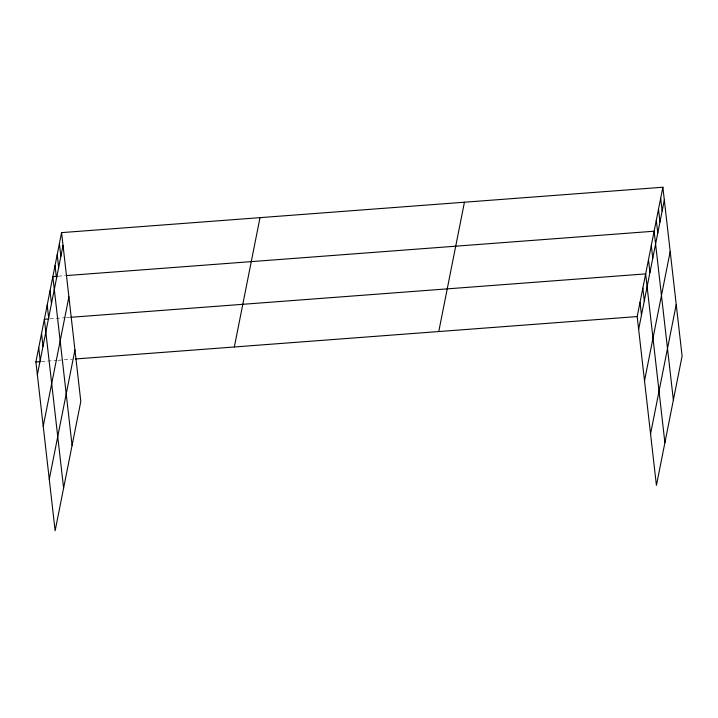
<?xml version="1.0" encoding="UTF-8"?>
<svg xmlns="http://www.w3.org/2000/svg" width="718" height="718" viewBox="0 0 718 718"><rect width="100%" height="100%" fill="white"/><g stroke="black" fill="none" stroke-linecap="round" stroke-linejoin="round"><path stroke-width="0.54" stroke-dasharray="3.59 2.69" d="M58.364 276.179L64.97 275.685M49.883 318.864L65.32 317.697M66.424 317.616L69.727 317.365M41.411 361.54L56.848 360.373M57.952 360.292L72.276 359.206"/><path stroke-width="1.08" d="M61.577 232.623L80.811 401.434L55.133 530.764L35.9 361.953L61.577 232.623L662.867 187.236L682.1 356.047L656.423 485.377L637.189 316.566L662.867 187.236M37.354 374.751L63.04 245.43M43.224 426.241L68.901 296.911M49.264 479.283L74.95 349.953M234.328 346.974L260.006 217.653M438.761 331.545L464.438 202.216M638.643 329.365L664.33 200.035M644.513 380.845L670.19 251.515M650.553 433.887L676.23 304.558M57.26 276.268L52.845 276.601L72.078 445.402M66.074 275.604L654.134 231.214L673.367 400.016M48.788 318.945L44.372 319.277L63.606 488.087M70.831 317.284L645.661 273.89L664.895 442.692M35.9 361.953L40.307 361.621M75.587 358.964L637.189 316.566M660.686 198.231L662.14 211.029M658.505 209.225L659.959 222.024M656.315 220.22L657.778 233.018M651.307 245.439L652.77 258.238M648.489 259.665L649.943 272.463M642.834 288.115L644.297 300.914M640.016 302.341L641.47 315.139M59.397 243.617L60.85 256.416M57.216 254.612L58.67 267.41M55.035 265.606L56.489 278.404M50.027 290.826L51.481 303.624M47.2 305.051L48.653 317.85M41.545 333.502L43.008 346.3M38.727 347.727L40.181 360.526"/></g></svg>
